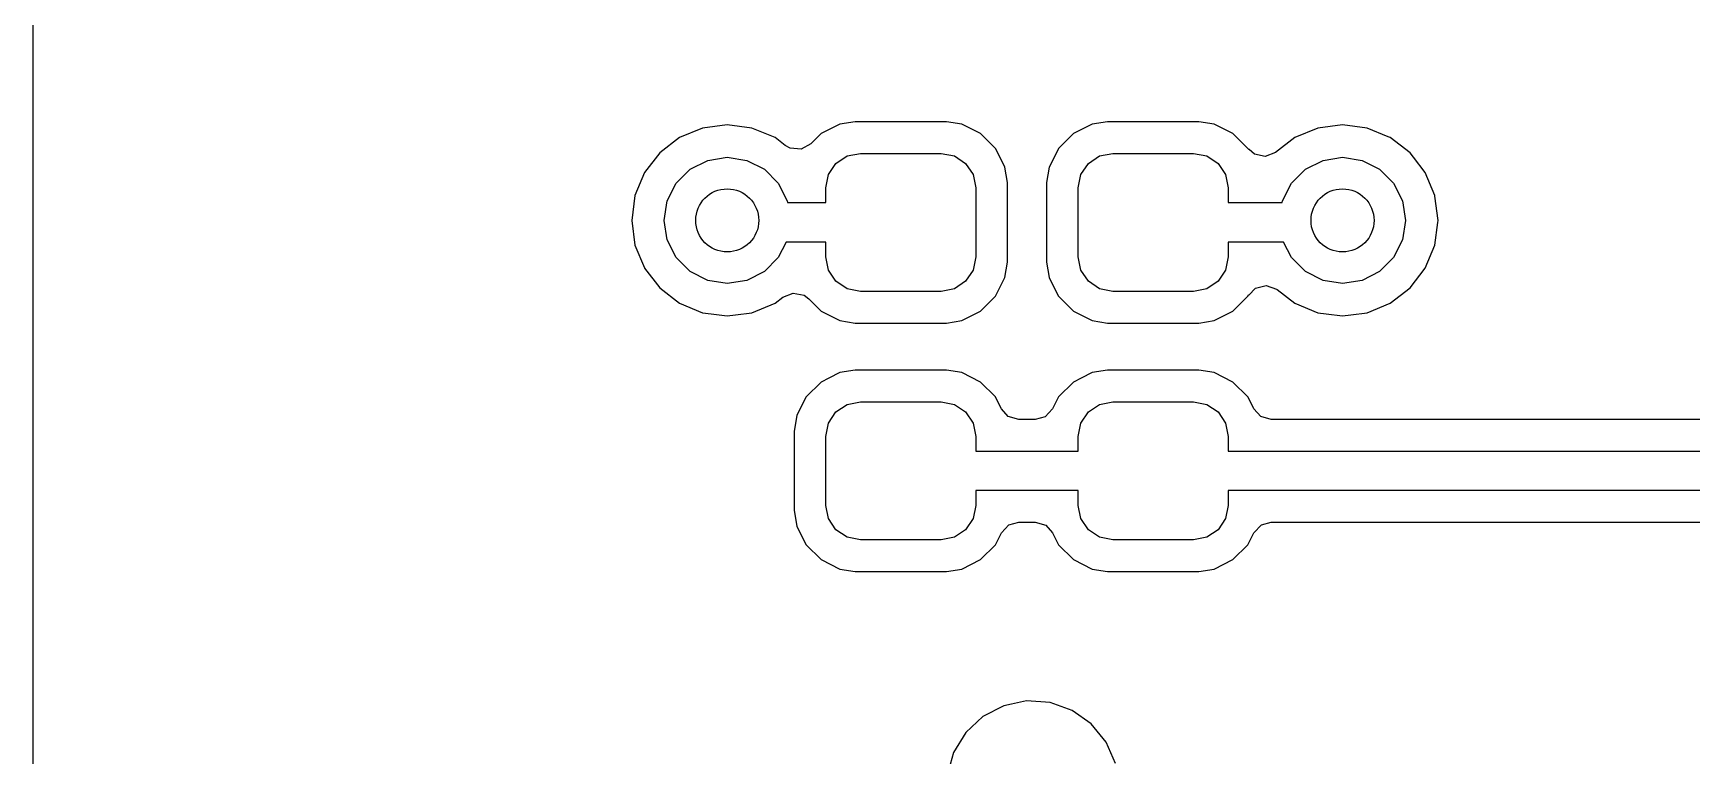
# Model space of a CAD drawing. Extents: x 0.4 to 10.6, y -8.1 to -0.4.
# Drawn here: x 4.3504 to 4.7643, y -2.5627 to -2.3824 of the extents above; entities that cross this region are included whole.
import ezdxf

# ---------------------------------------------------------------- set-up
doc = ezdxf.new("R2010")
doc.units = 0
doc.header["$MEASUREMENT"] = 0
doc.layers.add('BLACK', color=7, linetype='CONTINUOUS')

msp = doc.modelspace()

# ---------------------------------------------------------------- linework, layer by layer
at = {"layer": 'BLACK', "linetype": 'CONTINUOUS'}
for p, q in [((4.35041, -2.42913), (4.35041, -2.3599)), ((4.55554, -2.40451), (4.55168, -2.40512)), ((4.57832, -2.40451), (4.55554, -2.40451)), ((4.55554, -2.40451), (4.55554, -2.40451)), ((4.58218, -2.40512), (4.57832, -2.40451)), ((4.57832, -2.40451), (4.57832, -2.40451)), ((4.61853, -2.40451), (4.61467, -2.40512)), ((4.64131, -2.40451), (4.61853, -2.40451)), ((4.61853, -2.40451), (4.61853, -2.40451)), ((4.64517, -2.40512), (4.64131, -2.40451)), ((4.64131, -2.40451), (4.64131, -2.40451)), ((4.5117, -2.40848), (4.50676, -2.41227)), ((4.51745, -2.4061), (4.5117, -2.40848)), ((4.52362, -2.40529), (4.51745, -2.4061)), ((4.51745, -2.4061), (4.51745, -2.4061)), ((4.52979, -2.4061), (4.52362, -2.40529)), ((4.52362, -2.40529), (4.52362, -2.40529)), ((4.53554, -2.40848), (4.52979, -2.4061)), ((4.52979, -2.4061), (4.52979, -2.4061)), ((4.53808, -2.41043), (4.53554, -2.40848)), ((4.54702, -2.40749), (4.5445, -2.41001)), ((4.54887, -2.40655), (4.54702, -2.40749)), ((4.54702, -2.40749), (4.54702, -2.40749)), ((4.54702, -2.40749), (4.54702, -2.40749)), ((4.55168, -2.40512), (4.54887, -2.40655)), ((4.58684, -2.40749), (4.58218, -2.40512)), ((4.58218, -2.40512), (4.58218, -2.40512)), ((4.58218, -2.40512), (4.58218, -2.40512)), ((4.58218, -2.40512), (4.58218, -2.40512)), ((4.59054, -2.41119), (4.58684, -2.40749)), ((4.58684, -2.40749), (4.58684, -2.40749)), ((4.58684, -2.40749), (4.58684, -2.40749)), ((4.61001, -2.40749), (4.60631, -2.41119)), ((4.61186, -2.40655), (4.61001, -2.40749)), ((4.61001, -2.40749), (4.61001, -2.40749)), ((4.61001, -2.40749), (4.61001, -2.40749)), ((4.61001, -2.40749), (4.61001, -2.40749)), ((4.61467, -2.40512), (4.61186, -2.40655)), ((4.64983, -2.40749), (4.64517, -2.40512)), ((4.64517, -2.40512), (4.64517, -2.40512)), ((4.64517, -2.40512), (4.64517, -2.40512)), ((4.64517, -2.40512), (4.64517, -2.40512)), ((4.6538, -2.41146), (4.64983, -2.40749)), ((4.64983, -2.40749), (4.64983, -2.40749)), ((4.64983, -2.40749), (4.64983, -2.40749)), ((4.66524, -2.40848), (4.66043, -2.41217)), ((4.67099, -2.4061), (4.66524, -2.40848)), ((4.67717, -2.40529), (4.67099, -2.4061)), ((4.67099, -2.4061), (4.67099, -2.4061)), ((4.68334, -2.4061), (4.67717, -2.40529)), ((4.67717, -2.40529), (4.67717, -2.40529)), ((4.68859, -2.40828), (4.68334, -2.4061)), ((4.68334, -2.4061), (4.68334, -2.4061)), ((4.68909, -2.40848), (4.68859, -2.40828)), ((4.69403, -2.41227), (4.68909, -2.40848)), ((4.50676, -2.41227), (4.50297, -2.41721)), ((4.53935, -2.41113), (4.53808, -2.41043)), ((4.54209, -2.41133), (4.53935, -2.41113)), ((4.5445, -2.41001), (4.54209, -2.41133)), ((4.55075, -2.41492), (4.55354, -2.41306)), ((4.55354, -2.41306), (4.55684, -2.4124)), ((4.55684, -2.4124), (4.57702, -2.4124)), ((4.57702, -2.4124), (4.58031, -2.41306)), ((4.58031, -2.41306), (4.58311, -2.41492)), ((4.59255, -2.41513), (4.59054, -2.41119)), ((4.59054, -2.41119), (4.59054, -2.41119)), ((4.59054, -2.41119), (4.59054, -2.41119)), ((4.60617, -2.41147), (4.60394, -2.41585)), ((4.60631, -2.41119), (4.60617, -2.41147)), ((4.60631, -2.41119), (4.60631, -2.41119)), ((4.60631, -2.41119), (4.60631, -2.41119)), ((4.61374, -2.41492), (4.61654, -2.41306)), ((4.61654, -2.41306), (4.61983, -2.4124)), ((4.61983, -2.4124), (4.64001, -2.4124)), ((4.64001, -2.4124), (4.64331, -2.41306)), ((4.64331, -2.41306), (4.6461, -2.41492)), ((4.65383, -2.41144), (4.6538, -2.41146)), ((4.65517, -2.41261), (4.65383, -2.41144)), ((4.65787, -2.41316), (4.65517, -2.41261)), ((4.66043, -2.41217), (4.65787, -2.41316)), ((4.69488, -2.41339), (4.69403, -2.41227)), ((4.50297, -2.41721), (4.50059, -2.42296)), ((4.51088, -2.41988), (4.51437, -2.41639)), ((4.51437, -2.41639), (4.51876, -2.41416)), ((4.51876, -2.41416), (4.52362, -2.41339)), ((4.52362, -2.41339), (4.52849, -2.41416)), ((4.52849, -2.41416), (4.53288, -2.41639)), ((4.53288, -2.41639), (4.53636, -2.41988)), ((4.54888, -2.41772), (4.55075, -2.41492)), ((4.58311, -2.41492), (4.58497, -2.41772)), ((4.59291, -2.41585), (4.59255, -2.41513)), ((4.59352, -2.41971), (4.59291, -2.41585)), ((4.60394, -2.41585), (4.60333, -2.41971)), ((4.61188, -2.41772), (4.61374, -2.41492)), ((4.6461, -2.41492), (4.64797, -2.41772)), ((4.66442, -2.41988), (4.66791, -2.41639)), ((4.66791, -2.41639), (4.6723, -2.41416)), ((4.6723, -2.41416), (4.67717, -2.41339)), ((4.67717, -2.41339), (4.68203, -2.41416)), ((4.68203, -2.41416), (4.68642, -2.41639)), ((4.68642, -2.41639), (4.68991, -2.41988)), ((4.69782, -2.41721), (4.69488, -2.41339)), ((4.7002, -2.42296), (4.69782, -2.41721)), ((4.50864, -2.42427), (4.51088, -2.41988)), ((4.53636, -2.41988), (4.5386, -2.42427)), ((4.54823, -2.42101), (4.54888, -2.41772)), ((4.54823, -2.4247), (4.54823, -2.42101)), ((4.58497, -2.41772), (4.58563, -2.42101)), ((4.58563, -2.42101), (4.58563, -2.43824)), ((4.59352, -2.43954), (4.59352, -2.41971)), ((4.60333, -2.41971), (4.60333, -2.43954)), ((4.61122, -2.42101), (4.61188, -2.41772)), ((4.61122, -2.43824), (4.61122, -2.42101)), ((4.64797, -2.41772), (4.64862, -2.42101)), ((4.64862, -2.42101), (4.64862, -2.4247)), ((4.66219, -2.42427), (4.66442, -2.41988)), ((4.68991, -2.41988), (4.69214, -2.42427)), ((4.50059, -2.42296), (4.49978, -2.42913)), ((4.50059, -2.42296), (4.50059, -2.42296)), ((4.50787, -2.42913), (4.50864, -2.42427)), ((4.5386, -2.42427), (4.53867, -2.4247)), ((4.53867, -2.4247), (4.54823, -2.4247)), ((4.64862, -2.4247), (4.66212, -2.4247)), ((4.66212, -2.4247), (4.66219, -2.42427)), ((4.69214, -2.42427), (4.69291, -2.42913)), ((4.70021, -2.42307), (4.7002, -2.42296)), ((4.70101, -2.42913), (4.70021, -2.42307)), ((4.35041, -2.50155), (4.35041, -2.42913)), ((4.49978, -2.42913), (4.49978, -2.42913)), ((4.49978, -2.42913), (4.50059, -2.43531)), ((4.50864, -2.434), (4.50787, -2.42913)), ((4.69291, -2.42913), (4.69214, -2.434)), ((4.7002, -2.43531), (4.70095, -2.42962)), ((4.70095, -2.42962), (4.70101, -2.42913)), ((4.70101, -2.42913), (4.70101, -2.42913)), ((4.50059, -2.43531), (4.50059, -2.43531)), ((4.50059, -2.43531), (4.50294, -2.44099)), ((4.51088, -2.43839), (4.50864, -2.434)), ((4.53832, -2.43455), (4.53636, -2.43839)), ((4.54823, -2.43455), (4.53832, -2.43455)), ((4.54823, -2.43824), (4.54823, -2.43455)), ((4.66247, -2.43455), (4.64862, -2.43455)), ((4.64862, -2.43455), (4.64862, -2.43824)), ((4.66442, -2.43839), (4.66247, -2.43455)), ((4.69214, -2.434), (4.68991, -2.43839)), ((4.69782, -2.44106), (4.7002, -2.43531)), ((4.50294, -2.44099), (4.50297, -2.44106)), ((4.50297, -2.44106), (4.50676, -2.446)), ((4.51437, -2.44187), (4.51088, -2.43839)), ((4.51876, -2.44411), (4.51437, -2.44187)), ((4.53288, -2.44187), (4.52849, -2.44411)), ((4.53636, -2.43839), (4.53288, -2.44187)), ((4.54888, -2.44153), (4.54823, -2.43824)), ((4.55075, -2.44433), (4.54888, -2.44153)), ((4.58497, -2.44153), (4.58311, -2.44433)), ((4.58563, -2.43824), (4.58497, -2.44153)), ((4.59291, -2.4434), (4.59352, -2.43954)), ((4.60333, -2.43954), (4.60394, -2.4434)), ((4.61188, -2.44153), (4.61122, -2.43824)), ((4.61374, -2.44433), (4.61188, -2.44153)), ((4.64797, -2.44153), (4.6461, -2.44433)), ((4.64862, -2.43824), (4.64797, -2.44153)), ((4.66791, -2.44187), (4.66442, -2.43839)), ((4.6723, -2.44411), (4.66791, -2.44187)), ((4.68642, -2.44187), (4.68203, -2.44411)), ((4.68991, -2.43839), (4.68642, -2.44187)), ((4.69403, -2.446), (4.69782, -2.44106)), ((4.50676, -2.446), (4.5117, -2.44978)), ((4.52362, -2.44488), (4.51876, -2.44411)), ((4.52849, -2.44411), (4.52362, -2.44488)), ((4.55354, -2.44619), (4.55075, -2.44433)), ((4.55684, -2.44685), (4.55354, -2.44619)), ((4.58031, -2.44619), (4.57702, -2.44685)), ((4.58311, -2.44433), (4.58031, -2.44619)), ((4.59054, -2.44806), (4.59291, -2.4434)), ((4.59291, -2.4434), (4.59291, -2.4434)), ((4.59291, -2.4434), (4.59291, -2.4434)), ((4.60394, -2.4434), (4.60455, -2.4446)), ((4.60455, -2.4446), (4.60631, -2.44806)), ((4.61654, -2.44619), (4.61374, -2.44433)), ((4.61983, -2.44685), (4.61654, -2.44619)), ((4.64331, -2.44619), (4.64001, -2.44685)), ((4.6461, -2.44433), (4.64331, -2.44619)), ((4.6538, -2.44778), (4.65541, -2.44607)), ((4.65541, -2.44607), (4.65808, -2.44541)), ((4.65808, -2.44541), (4.66069, -2.4463)), ((4.67717, -2.44488), (4.6723, -2.44411)), ((4.68203, -2.44411), (4.67717, -2.44488)), ((4.68909, -2.44978), (4.69403, -2.446)), ((4.5117, -2.44978), (4.51745, -2.45217)), ((4.52979, -2.45217), (4.53554, -2.44978)), ((4.53554, -2.44978), (4.53752, -2.44827)), ((4.53752, -2.44827), (4.54009, -2.44727)), ((4.54009, -2.44727), (4.54278, -2.44783)), ((4.54278, -2.44783), (4.54395, -2.44869)), ((4.54395, -2.44869), (4.54702, -2.45176)), ((4.57702, -2.44685), (4.55684, -2.44685)), ((4.58684, -2.45176), (4.59054, -2.44806)), ((4.60631, -2.44806), (4.60631, -2.44806)), ((4.60631, -2.44806), (4.60631, -2.44806)), ((4.60631, -2.44806), (4.61001, -2.45176)), ((4.64001, -2.44685), (4.61983, -2.44685)), ((4.64983, -2.45176), (4.65353, -2.44806)), ((4.65353, -2.44806), (4.65376, -2.44775)), ((4.65353, -2.44806), (4.65353, -2.44806)), ((4.65376, -2.44775), (4.6538, -2.44778)), ((4.66069, -2.4463), (4.66085, -2.44641)), ((4.66085, -2.44641), (4.66524, -2.44978)), ((4.66524, -2.44978), (4.66524, -2.44978)), ((4.66524, -2.44978), (4.66524, -2.44978)), ((4.66524, -2.44978), (4.67099, -2.45217)), ((4.68334, -2.45217), (4.68909, -2.44978)), ((4.51745, -2.45217), (4.51957, -2.45245)), ((4.51957, -2.45245), (4.52362, -2.45298)), ((4.52362, -2.45298), (4.52568, -2.45271)), ((4.52362, -2.45298), (4.52362, -2.45298)), ((4.52362, -2.45298), (4.52362, -2.45298)), ((4.52568, -2.45271), (4.52979, -2.45217)), ((4.54702, -2.45176), (4.54702, -2.45176)), ((4.54702, -2.45176), (4.54702, -2.45176)), ((4.54702, -2.45176), (4.55168, -2.45413)), ((4.55168, -2.45413), (4.55168, -2.45413)), ((4.55168, -2.45413), (4.55168, -2.45413)), ((4.55168, -2.45413), (4.55168, -2.45413)), ((4.55168, -2.45413), (4.55554, -2.45474)), ((4.57832, -2.45474), (4.58218, -2.45413)), ((4.58218, -2.45413), (4.58684, -2.45176)), ((4.58218, -2.45413), (4.58218, -2.45413)), ((4.58218, -2.45413), (4.58218, -2.45413)), ((4.61001, -2.45176), (4.61001, -2.45176)), ((4.61001, -2.45176), (4.61001, -2.45176)), ((4.61001, -2.45176), (4.61467, -2.45413)), ((4.61467, -2.45413), (4.61467, -2.45413)), ((4.61467, -2.45413), (4.61467, -2.45413)), ((4.61467, -2.45413), (4.61467, -2.45413)), ((4.61467, -2.45413), (4.61853, -2.45474)), ((4.64131, -2.45474), (4.64517, -2.45413)), ((4.64517, -2.45413), (4.64983, -2.45176)), ((4.64517, -2.45413), (4.64517, -2.45413)), ((4.64517, -2.45413), (4.64517, -2.45413)), ((4.67099, -2.45217), (4.67312, -2.45245)), ((4.67312, -2.45245), (4.67717, -2.45298)), ((4.67717, -2.45298), (4.67922, -2.45271)), ((4.67717, -2.45298), (4.67717, -2.45298)), ((4.67717, -2.45298), (4.67717, -2.45298)), ((4.67922, -2.45271), (4.68334, -2.45217)), ((4.55554, -2.45474), (4.55554, -2.45474)), ((4.55554, -2.45474), (4.57832, -2.45474)), ((4.61853, -2.45474), (4.61853, -2.45474)), ((4.61853, -2.45474), (4.64131, -2.45474)), ((4.55554, -2.46652), (4.55168, -2.46713)), ((4.57832, -2.46652), (4.55554, -2.46652)), ((4.55554, -2.46652), (4.55554, -2.46652)), ((4.58218, -2.46713), (4.57832, -2.46652)), ((4.57832, -2.46652), (4.57832, -2.46652)), ((4.61853, -2.46652), (4.61467, -2.46713)), ((4.64131, -2.46652), (4.61853, -2.46652)), ((4.61853, -2.46652), (4.61853, -2.46652)), ((4.64517, -2.46713), (4.64131, -2.46652)), ((4.64131, -2.46652), (4.64131, -2.46652)), ((4.54702, -2.4695), (4.54332, -2.4732)), ((4.54898, -2.4685), (4.54702, -2.4695)), ((4.54702, -2.4695), (4.54702, -2.4695)), ((4.54702, -2.4695), (4.54702, -2.4695)), ((4.54702, -2.4695), (4.54702, -2.4695)), ((4.55168, -2.46713), (4.54898, -2.4685)), ((4.58684, -2.4695), (4.58218, -2.46713)), ((4.58218, -2.46713), (4.58218, -2.46713)), ((4.58218, -2.46713), (4.58218, -2.46713)), ((4.58218, -2.46713), (4.58218, -2.46713)), ((4.59054, -2.4732), (4.58684, -2.4695)), ((4.58684, -2.4695), (4.58684, -2.4695)), ((4.58684, -2.4695), (4.58684, -2.4695)), ((4.61001, -2.4695), (4.60631, -2.4732)), ((4.61197, -2.4685), (4.61001, -2.4695)), ((4.61001, -2.4695), (4.61001, -2.4695)), ((4.61001, -2.4695), (4.61001, -2.4695)), ((4.61001, -2.4695), (4.61001, -2.4695)), ((4.61467, -2.46713), (4.61197, -2.4685)), ((4.64983, -2.4695), (4.64517, -2.46713)), ((4.64517, -2.46713), (4.64517, -2.46713)), ((4.64517, -2.46713), (4.64517, -2.46713)), ((4.64517, -2.46713), (4.64517, -2.46713)), ((4.65353, -2.4732), (4.64983, -2.4695)), ((4.64983, -2.4695), (4.64983, -2.4695)), ((4.64983, -2.4695), (4.64983, -2.4695)), ((4.54269, -2.47443), (4.54095, -2.47786)), ((4.54332, -2.4732), (4.54269, -2.47443)), ((4.54332, -2.4732), (4.54332, -2.4732)), ((4.54332, -2.4732), (4.54332, -2.4732)), ((4.55075, -2.47693), (4.55354, -2.47506)), ((4.55354, -2.47506), (4.55684, -2.47441)), ((4.55684, -2.47441), (4.57702, -2.47441)), ((4.57702, -2.47441), (4.58031, -2.47506)), ((4.58031, -2.47506), (4.58311, -2.47693)), ((4.59116, -2.47443), (4.59054, -2.4732)), ((4.59054, -2.4732), (4.59054, -2.4732)), ((4.59054, -2.4732), (4.59054, -2.4732)), ((4.59204, -2.47615), (4.59116, -2.47443)), ((4.60631, -2.4732), (4.60481, -2.47615)), ((4.60631, -2.4732), (4.60631, -2.4732)), ((4.61374, -2.47693), (4.61654, -2.47506)), ((4.61654, -2.47506), (4.61983, -2.47441)), ((4.61983, -2.47441), (4.64001, -2.47441)), ((4.64001, -2.47441), (4.64331, -2.47506)), ((4.64331, -2.47506), (4.6461, -2.47693)), ((4.65416, -2.47443), (4.65353, -2.4732)), ((4.65353, -2.4732), (4.65353, -2.4732)), ((4.65353, -2.4732), (4.65353, -2.4732)), ((4.65504, -2.47615), (4.65416, -2.47443)), ((4.54095, -2.47786), (4.54033, -2.48172)), ((4.54888, -2.47973), (4.55075, -2.47693)), ((4.58311, -2.47693), (4.58497, -2.47973)), ((4.59375, -2.47804), (4.59204, -2.47615)), ((4.59639, -2.47882), (4.59375, -2.47804)), ((4.60046, -2.47882), (4.59639, -2.47882)), ((4.60292, -2.47815), (4.60046, -2.47882)), ((4.60481, -2.47615), (4.60292, -2.47815)), ((4.61188, -2.47973), (4.61374, -2.47693)), ((4.6461, -2.47693), (4.64797, -2.47973)), ((4.65675, -2.47804), (4.65504, -2.47615)), ((4.65939, -2.47882), (4.65675, -2.47804)), ((4.79296, -2.47882), (4.65939, -2.47882)), ((4.54033, -2.48172), (4.54033, -2.50155)), ((4.54823, -2.48302), (4.54888, -2.47973)), ((4.54823, -2.50025), (4.54823, -2.48302)), ((4.58497, -2.47973), (4.58563, -2.48302)), ((4.58563, -2.48302), (4.58563, -2.48671)), ((4.61122, -2.48302), (4.61188, -2.47973)), ((4.61122, -2.48671), (4.61122, -2.48302)), ((4.64797, -2.47973), (4.64862, -2.48302)), ((4.64862, -2.48302), (4.64862, -2.48671)), ((4.58563, -2.48671), (4.61122, -2.48671)), ((4.64862, -2.48671), (4.80026, -2.48671)), ((4.61122, -2.49656), (4.58563, -2.49656)), ((4.58563, -2.49656), (4.58563, -2.50025)), ((4.61122, -2.50025), (4.61122, -2.49656)), ((4.79991, -2.49656), (4.64862, -2.49656)), ((4.64862, -2.49656), (4.64862, -2.50025)), ((4.35041, -2.58846), (4.35041, -2.50155)), ((4.54033, -2.50155), (4.54095, -2.50541)), ((4.54888, -2.50354), (4.54823, -2.50025)), ((4.55075, -2.50634), (4.54888, -2.50354)), ((4.58497, -2.50354), (4.58311, -2.50634)), ((4.58563, -2.50025), (4.58497, -2.50354)), ((4.61188, -2.50354), (4.61122, -2.50025)), ((4.61374, -2.50634), (4.61188, -2.50354)), ((4.64797, -2.50354), (4.6461, -2.50634)), ((4.64862, -2.50025), (4.64797, -2.50354)), ((4.54095, -2.50541), (4.54143, -2.50636)), ((4.54143, -2.50636), (4.54332, -2.51007)), ((4.55354, -2.5082), (4.55075, -2.50634)), ((4.55684, -2.50886), (4.55354, -2.5082)), ((4.58031, -2.5082), (4.57702, -2.50886)), ((4.58311, -2.50634), (4.58031, -2.5082)), ((4.59054, -2.51007), (4.59204, -2.50711)), ((4.59204, -2.50711), (4.59393, -2.50511)), ((4.59393, -2.50511), (4.59639, -2.50445)), ((4.59639, -2.50445), (4.60046, -2.50445)), ((4.60046, -2.50445), (4.6031, -2.50522)), ((4.6031, -2.50522), (4.60481, -2.50711)), ((4.60481, -2.50711), (4.60631, -2.51007)), ((4.61654, -2.5082), (4.61374, -2.50634)), ((4.61983, -2.50886), (4.61654, -2.5082)), ((4.64331, -2.5082), (4.64001, -2.50886)), ((4.6461, -2.50634), (4.64331, -2.5082)), ((4.65353, -2.51007), (4.65504, -2.50711)), ((4.65504, -2.50711), (4.65692, -2.50511)), ((4.65692, -2.50511), (4.65939, -2.50445)), ((4.65939, -2.50445), (4.79221, -2.50445)), ((4.54332, -2.51007), (4.54332, -2.51007)), ((4.54332, -2.51007), (4.54332, -2.51007)), ((4.54332, -2.51007), (4.54702, -2.51377)), ((4.57702, -2.50886), (4.55684, -2.50886)), ((4.58684, -2.51377), (4.59054, -2.51007)), ((4.60631, -2.51007), (4.60631, -2.51007)), ((4.60631, -2.51007), (4.61001, -2.51377)), ((4.64001, -2.50886), (4.61983, -2.50886)), ((4.64983, -2.51377), (4.65353, -2.51007)), ((4.54702, -2.51377), (4.54702, -2.51377)), ((4.54702, -2.51377), (4.54702, -2.51377)), ((4.54702, -2.51377), (4.55168, -2.51614)), ((4.55168, -2.51614), (4.55168, -2.51614)), ((4.55168, -2.51614), (4.55168, -2.51614)), ((4.55168, -2.51614), (4.55168, -2.51614)), ((4.55168, -2.51614), (4.55554, -2.51675)), ((4.57832, -2.51675), (4.58218, -2.51614)), ((4.58218, -2.51614), (4.58684, -2.51377)), ((4.58218, -2.51614), (4.58218, -2.51614)), ((4.58218, -2.51614), (4.58218, -2.51614)), ((4.61001, -2.51377), (4.61001, -2.51377)), ((4.61001, -2.51377), (4.61001, -2.51377)), ((4.61001, -2.51377), (4.61467, -2.51614)), ((4.61467, -2.51614), (4.61467, -2.51614)), ((4.61467, -2.51614), (4.61467, -2.51614)), ((4.61467, -2.51614), (4.61467, -2.51614)), ((4.61467, -2.51614), (4.61853, -2.51675)), ((4.64131, -2.51675), (4.64517, -2.51614)), ((4.64517, -2.51614), (4.64983, -2.51377)), ((4.64517, -2.51614), (4.64517, -2.51614)), ((4.64517, -2.51614), (4.64517, -2.51614)), ((4.55554, -2.51675), (4.55554, -2.51675)), ((4.55554, -2.51675), (4.57832, -2.51675)), ((4.61853, -2.51675), (4.61853, -2.51675)), ((4.61853, -2.51675), (4.64131, -2.51675)), ((4.59834, -2.54904), (4.59452, -2.54984)), ((4.60417, -2.54944), (4.59834, -2.54904)), ((4.59834, -2.54904), (4.59834, -2.54904)), ((4.59834, -2.54904), (4.59834, -2.54904)), ((4.60969, -2.5514), (4.60417, -2.54944)), ((4.58742, -2.55292), (4.58314, -2.55692)), ((4.59261, -2.55023), (4.58742, -2.55292)), ((4.58742, -2.55292), (4.58742, -2.55292)), ((4.59452, -2.54984), (4.59261, -2.55023)), ((4.59261, -2.55023), (4.59261, -2.55023)), ((4.61446, -2.55477), (4.60969, -2.5514)), ((4.58314, -2.55692), (4.5801, -2.56191)), ((4.58314, -2.55692), (4.58314, -2.55692)), ((4.61816, -2.55931), (4.61446, -2.55477)), ((4.61446, -2.55477), (4.61446, -2.55477)), ((4.5801, -2.56191), (4.57885, -2.56638)), ((4.5801, -2.56191), (4.5801, -2.56191)), ((4.5801, -2.56191), (4.5801, -2.56191)), ((4.62049, -2.56468), (4.61816, -2.55931))]:
    msp.add_line(p, q, dxfattribs=at)
at = {"layer": 'BLACK'}
for centre in [(4.52362, -2.42913), (4.67717, -2.42913)]:
    msp.add_circle(centre, 0.00787, dxfattribs=at)

doc.saveas('drawing.dxf')
